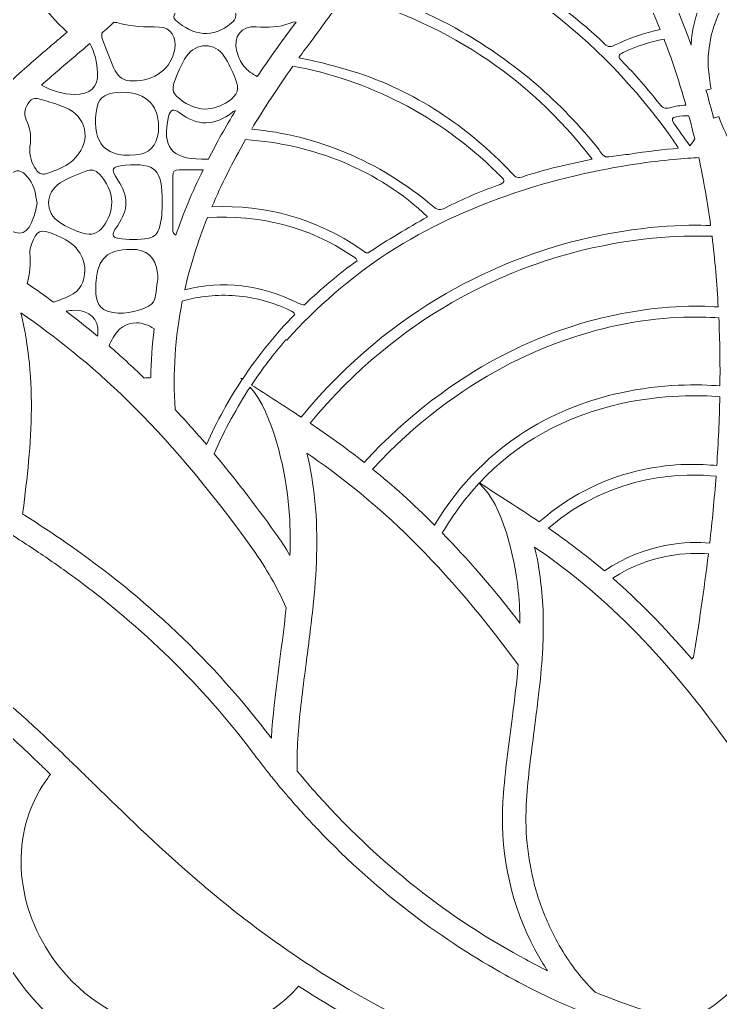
# Model space of a CAD drawing. Extents: x 467 to 2534, y -2987 to -13.
# Drawn here: x 1071.1 to 1405.5, y -1988.1 to -1518.8 of the extents above; entities that cross this region are included whole.
import ezdxf

# ---------------------------------------------------------------- set-up
doc = ezdxf.new("R2010")
doc.units = 0
doc.header["$MEASUREMENT"] = 0
doc.layers.add('Layer 1', color=7, linetype='Continuous')

msp = doc.modelspace()

# ---------------------------------------------------------------- linework, layer by layer
at = {"layer": 'Layer 1', "lineweight": 0}
for points, knots in [([(2529.46, -1453.5), (2526.67, -1452.39), (2523.54, -1453.69), (2522.31, -1456.42), (2522.01, -1457.14), (2505.06, -1493.98), (2462.33, -1535.12), (2461.96, -1524.73), (2462.23, -1514.3), (2463.46, -1503.86), (2465.51, -1486.57), (2472.78, -1450.82), (2489.36, -1439.9), (2448.7, -1466.59), (2405.02, -1490.26), (2349.29, -1559.43), (2349.19, -1550.68), (2349.51, -1541.88), (2350.55, -1533.09), (2352.56, -1515.79), (2359.83, -1480.05), (2376.47, -1469.13), (2332.22, -1498.19), (2284.39, -1523.62), (2221.45, -1607.9), (2220.15, -1592.26), (2219.84, -1576.65), (2221.67, -1561), (2223.72, -1543.7), (2230.98, -1507.92), (2247.57, -1497.05), (2201.24, -1527.46), (2150.89, -1553.92), (2083.38, -1648.37), (2078.18, -1655.67), (2073.43, -1663.39), (2069.41, -1671.44), (2068.67, -1658.57), (2068.71, -1645.69), (2070.23, -1632.76), (2072.24, -1615.45), (2079.51, -1579.67), (2096.13, -1568.75), (2067.51, -1587.56), (2037.38, -1604.86), (2002.64, -1637.55), (2001.15, -1616.39), (1985.47, -1599.69), (1974.86, -1588.37), (1960.13, -1572.71), (1944.55, -1557.52), (1928.53, -1543.21), (1922.83, -1538.12), (1916.99, -1533.17), (1911.36, -1528.38), (1909.95, -1527.18), (1908.55, -1525.99), (1907.17, -1524.79), (1924.28, -1508.4), (1986.82, -1437.6), (2002.4, -1266.13), (2020.09, -1071.6), (1834.51, -783.2), (1826.61, -771.04), (1826.61, -771.04), (1826.16, -771.31), (1826.16, -771.31), (1826.06, -770.88), (1825.96, -770.46), (1825.84, -770.01), (1801.92, -674.85), (1777.16, -576.44), (1776.9, -476.35), (1776.9, -476.35), (1776.87, -467.66), (1776.87, -467.66), (1776.47, -328.93), (1776.03, -171.69), (1864.05, -53.81), (1864.05, -53.81), (1894.69, -12.76), (1894.69, -12.76), (1894.69, -12.76), (1855.91, -46.24), (1855.91, -46.24), (1855.26, -46.8), (1791.47, -102.34), (1728.66, -198.53), (1670.68, -287.35), (1601.55, -430.1), (1601.55, -606.03), (1601.55, -606.03), (1602.51, -629.37), (1602.51, -629.37), (1534.49, -529.65), (1505.77, -471.11), (1505.48, -470.49), (1505.48, -470.49), (1500.45, -460.17), (1500.45, -460.17), (1500.45, -460.17), (1495.42, -470.49), (1495.42, -470.49), (1495.13, -471.11), (1466.41, -529.65), (1398.39, -629.37), (1398.39, -629.37), (1399.35, -605.79), (1399.35, -605.79), (1399.35, -430.1), (1330.22, -287.35), (1272.24, -198.53), (1209.43, -102.34), (1145.63, -46.8), (1144.99, -46.24), (1144.99, -46.24), (1106.21, -12.76), (1106.21, -12.76), (1106.21, -12.76), (1136.86, -53.81), (1136.86, -53.81), (1224.87, -171.69), (1224.43, -328.91), (1224.03, -467.63), (1224.03, -467.63), (1224, -476.35), (1224, -476.35), (1223.74, -576.44), (1199, -674.85), (1175.06, -770.01), (1174.94, -770.46), (1174.84, -770.88), (1174.74, -771.31), (1174.74, -771.31), (1174.29, -771.04), (1174.29, -771.04), (1166.39, -783.2), (980.81, -1071.6), (998.5, -1266.13), (1014.08, -1437.58), (1076.62, -1508.4), (1093.74, -1524.79), (1092.35, -1525.99), (1090.95, -1527.17), (1089.55, -1528.36), (1083.91, -1533.16), (1078.07, -1538.12), (1072.37, -1543.21), (1056.33, -1557.54), (1040.75, -1572.74), (1026.04, -1588.37), (1015.43, -1599.69), (999.73, -1616.39), (998.26, -1637.55), (963.52, -1604.86), (933.39, -1587.56), (904.77, -1568.75), (921.39, -1579.67), (928.66, -1615.45), (930.67, -1632.76), (932.19, -1645.69), (932.23, -1658.57), (931.49, -1671.44), (927.47, -1663.39), (922.72, -1655.67), (917.52, -1648.37), (850.01, -1553.92), (799.66, -1527.46), (753.33, -1497.05), (769.92, -1507.92), (777.18, -1543.7), (779.23, -1561), (781.06, -1576.65), (780.75, -1592.26), (779.45, -1607.9), (716.51, -1523.62), (668.68, -1498.19), (624.45, -1469.13), (641.07, -1480.05), (648.34, -1515.79), (650.35, -1533.09), (651.39, -1541.88), (651.72, -1550.68), (651.61, -1559.43), (595.88, -1490.26), (552.2, -1466.59), (511.54, -1439.9), (528.12, -1450.82), (535.39, -1486.57), (537.44, -1503.86), (538.67, -1514.3), (538.94, -1524.73), (538.57, -1535.14), (495.8, -1493.94), (478.89, -1457.12), (478.59, -1456.42), (477.36, -1453.69), (474.23, -1452.39), (471.44, -1453.5), (468.64, -1454.59), (467.22, -1457.68), (468.19, -1460.52), (468.54, -1461.52), (487.8, -1515.53), (535.25, -1573.56), (539.16, -1578.34), (543.26, -1583.14), (547.54, -1587.91), (572.08, -1615.39), (603.02, -1642.86), (641.36, -1665.25), (645.86, -1667.89), (650.54, -1670.47), (655.26, -1672.98), (666.75, -1679.05), (678.86, -1684.6), (691.61, -1689.6), (696, -1691.34), (700.52, -1693.03), (705.09, -1694.58), (712.22, -1697.09), (719.53, -1699.36), (727.05, -1701.44), (742.29, -1705.65), (756.83, -1709.87), (770.7, -1714.05), (775.62, -1715.53), (780.46, -1716.98), (785.24, -1718.43), (791.57, -1720.41), (797.75, -1722.36), (803.79, -1724.32), (808.38, -1725.79), (812.85, -1727.24), (817.25, -1728.72), (824.69, -1731.2), (831.91, -1733.66), (838.92, -1736.11), (824.16, -1753.71), (812.63, -1777.15), (804.59, -1805.94), (796.16, -1836.12), (793.33, -1869.47), (796.19, -1905.03), (796.86, -1913.35), (798.4, -1921.54), (799.86, -1929.46), (801.84, -1940.01), (803.68, -1949.97), (803.67, -1960.19), (803.65, -1970.62), (802.25, -1981.32), (800.89, -1991.66), (799.56, -2001.9), (798.16, -2012.48), (798.02, -2023.14), (797.7, -2049.1), (805.03, -2075.53), (818.74, -2097.59), (822.17, -2103.14), (826, -2108.43), (829.72, -2113.55), (834.25, -2119.79), (838.51, -2125.68), (842.18, -2132.04), (849.57, -2144.89), (849.31, -2156.31), (849.02, -2169.5), (848.84, -2177.91), (848.63, -2186.61), (850.46, -2196.24), (859.11, -2241.87), (894.04, -2276.66), (931.34, -2296.4), (845.27, -2282.97), (775.65, -2255.4), (753.11, -2235.67), (753.11, -2235.67), (745.04, -2243.33), (745.04, -2243.33), (746.78, -2245.53), (788.29, -2297.73), (860, -2343.72), (911.24, -2376.57), (985.76, -2410.56), (1074.79, -2410.54), (1094.47, -2410.54), (1114.88, -2408.89), (1135.88, -2405.18), (1004.05, -2511.85), (828.85, -2475.26), (821.16, -2473.59), (821.16, -2473.59), (821.14, -2473.73), (821.14, -2473.73), (821.14, -2473.73), (819.86, -2473.42), (819.86, -2473.42), (819.86, -2473.42), (819.86, -2479.29), (819.86, -2479.29), (819.86, -2479.29), (817.52, -2484.09), (817.52, -2484.09), (817.52, -2484.09), (818, -2484.26), (818, -2484.26), (818, -2484.26), (817.98, -2484.29), (817.98, -2484.29), (821.5, -2485.62), (905.39, -2516.95), (1015.16, -2522.5), (1025.87, -2523.03), (1036.45, -2523.3), (1046.89, -2523.3), (1084.88, -2523.3), (1121, -2519.7), (1155.06, -2512.67), (1161.03, -2557.9), (1165.33, -2606.48), (1168.58, -2665.01), (1169.34, -2678.85), (1169.74, -2693.3), (1170.11, -2707.26), (1171.09, -2743.03), (1172.11, -2780.02), (1179.29, -2814.76), (1183.93, -2837.2), (1194.7, -2868.69), (1219.68, -2891.31), (1248.16, -2917.1), (1284.2, -2921.36), (1326.79, -2903.99), (1329.64, -2902.83), (1332.51, -2901.6), (1335.36, -2900.39), (1341.96, -2910.42), (1386.02, -2972.09), (1470.35, -2972.09), (1479.87, -2972.09), (1489.9, -2971.31), (1500.45, -2969.58), (1604.45, -2986.68), (1658.19, -2911.55), (1665.54, -2900.39), (1668.39, -2901.6), (1671.26, -2902.83), (1674.11, -2903.99), (1691.22, -2910.97), (1707.28, -2914.45), (1722.21, -2914.45), (1744.44, -2914.45), (1764.19, -2906.74), (1781.22, -2891.31), (1806.2, -2868.69), (1816.97, -2837.2), (1821.61, -2814.76), (1828.79, -2780.02), (1829.82, -2743.03), (1830.79, -2707.26), (1831.16, -2693.3), (1831.56, -2678.85), (1832.32, -2665.01), (1835.57, -2606.48), (1839.87, -2557.9), (1845.84, -2512.67), (1879.9, -2519.71), (1916.02, -2523.3), (1954.01, -2523.3), (1964.43, -2523.3), (1975.03, -2523.03), (1985.74, -2522.5), (2095.5, -2516.95), (2179.4, -2485.62), (2182.92, -2484.29), (2182.92, -2484.29), (2182.9, -2484.24), (2182.9, -2484.24), (2182.9, -2484.24), (2183.43, -2484.05), (2183.43, -2484.05), (2183.43, -2484.05), (2181.04, -2479.02), (2181.04, -2479.02), (2181.04, -2479.02), (2181.04, -2473.42), (2181.04, -2473.42), (2181.04, -2473.42), (2179.61, -2473.47), (2179.61, -2473.47), (2179.61, -2473.47), (2179.08, -2473.75), (2179.08, -2473.75), (2164.96, -2476.7), (1994.19, -2509.66), (1865.02, -2405.18), (1886.02, -2408.89), (1906.41, -2410.54), (1926.11, -2410.54), (2015.14, -2410.54), (2089.66, -2376.57), (2140.9, -2343.72), (2212.61, -2297.73), (2254.12, -2245.53), (2255.86, -2243.33), (2255.86, -2243.33), (2247.79, -2235.67), (2247.79, -2235.67), (2225.25, -2255.4), (2155.63, -2282.97), (2069.58, -2296.4), (2106.86, -2276.66), (2141.79, -2241.87), (2150.44, -2196.24), (2152.27, -2186.61), (2152.06, -2177.91), (2151.88, -2169.5), (2151.59, -2156.31), (2151.33, -2144.89), (2158.72, -2132.04), (2162.39, -2125.68), (2166.65, -2119.79), (2171.18, -2113.55), (2174.9, -2108.43), (2178.73, -2103.14), (2182.16, -2097.59), (2195.87, -2075.53), (2203.2, -2049.1), (2202.88, -2023.14), (2202.74, -2012.48), (2201.34, -2001.9), (2200.01, -1991.66), (2198.65, -1981.32), (2197.25, -1970.62), (2197.23, -1960.19), (2197.22, -1949.97), (2199.06, -1940.01), (2201.04, -1929.46), (2202.5, -1921.54), (2204.04, -1913.35), (2204.71, -1905.03), (2207.57, -1869.47), (2204.74, -1836.12), (2196.31, -1805.94), (2188.27, -1777.13), (2176.74, -1753.69), (2161.98, -1736.1), (2194.55, -1724.71), (2231.51, -1713.21), (2273.85, -1701.44), (2465.76, -1648.15), (2532.07, -1462.41), (2532.71, -1460.52), (2533.68, -1457.68), (2532.26, -1454.59), (2529.46, -1453.5)], [0, 0, 0, 0, 1, 1, 1, 2, 2, 2, 3, 3, 3, 4, 4, 4, 5, 5, 5, 6, 6, 6, 7, 7, 7, 8, 8, 8, 9, 9, 9, 10, 10, 10, 11, 11, 11, 12, 12, 12, 13, 13, 13, 14, 14, 14, 15, 15, 15, 16, 16, 16, 17, 17, 17, 18, 18, 18, 19, 19, 19, 20, 20, 20, 21, 21, 21, 22, 22, 22, 23, 23, 23, 24, 24, 24, 25, 25, 25, 26, 26, 26, 27, 27, 27, 28, 28, 28, 29, 29, 29, 30, 30, 30, 31, 31, 31, 32, 32, 32, 33, 33, 33, 34, 34, 34, 35, 35, 35, 36, 36, 36, 37, 37, 37, 38, 38, 38, 39, 39, 39, 40, 40, 40, 41, 41, 41, 42, 42, 42, 43, 43, 43, 44, 44, 44, 45, 45, 45, 46, 46, 46, 47, 47, 47, 48, 48, 48, 49, 49, 49, 50, 50, 50, 51, 51, 51, 52, 52, 52, 53, 53, 53, 54, 54, 54, 55, 55, 55, 56, 56, 56, 57, 57, 57, 58, 58, 58, 59, 59, 59, 60, 60, 60, 61, 61, 61, 62, 62, 62, 63, 63, 63, 64, 64, 64, 65, 65, 65, 66, 66, 66, 67, 67, 67, 68, 68, 68, 69, 69, 69, 70, 70, 70, 71, 71, 71, 72, 72, 72, 73, 73, 73, 74, 74, 74, 75, 75, 75, 76, 76, 76, 77, 77, 77, 78, 78, 78, 79, 79, 79, 80, 80, 80, 81, 81, 81, 82, 82, 82, 83, 83, 83, 84, 84, 84, 85, 85, 85, 86, 86, 86, 87, 87, 87, 88, 88, 88, 89, 89, 89, 90, 90, 90, 91, 91, 91, 92, 92, 92, 93, 93, 93, 94, 94, 94, 95, 95, 95, 96, 96, 96, 97, 97, 97, 98, 98, 98, 99, 99, 99, 100, 100, 100, 101, 101, 101, 102, 102, 102, 103, 103, 103, 104, 104, 104, 105, 105, 105, 106, 106, 106, 107, 107, 107, 108, 108, 108, 109, 109, 109, 110, 110, 110, 111, 111, 111, 112, 112, 112, 113, 113, 113, 114, 114, 114, 115, 115, 115, 116, 116, 116, 117, 117, 117, 118, 118, 118, 119, 119, 119, 120, 120, 120, 121, 121, 121, 122, 122, 122, 123, 123, 123, 124, 124, 124, 125, 125, 125, 126, 126, 126, 127, 127, 127, 128, 128, 128, 129, 129, 129, 130, 130, 130, 131, 131, 131, 132, 132, 132, 133, 133, 133, 134, 134, 134, 135, 135, 135, 136, 136, 136, 137, 137, 137, 138, 138, 138, 139, 139, 139, 140, 140, 140, 141, 141, 141, 142, 142, 142, 143, 143, 143, 144, 144, 144, 145, 145, 145, 146, 146, 146, 147, 147, 147, 148, 148, 148, 149, 149, 149, 150, 150, 150, 151, 151, 151, 152, 152, 152, 152]), ([(1391.63, -1530.73), (1391.63, -1530.82), (1391.62, -1530.87), (1391.62, -1530.95), (1382.97, -1507.08), (1371.91, -1484.13), (1360.05, -1461.8), (1360.05, -1461.8), (1360.54, -1461.35), (1360.54, -1461.35), (1363.14, -1458.95), (1365.83, -1456.88), (1368.8, -1455.02), (1371.16, -1453.54), (1373.63, -1452.43), (1375.97, -1451.8), (1387.49, -1448.67), (1387.49, -1448.67), (1391.45, -1459.66), (1395.35, -1470.5), (1401.55, -1479.85), (1409.84, -1487.44), (1411.31, -1488.79), (1411.39, -1489.28), (1411.39, -1489.37), (1411.39, -1489.44), (1411.38, -1489.97), (1410.05, -1491.33), (1398.37, -1503.45), (1392.35, -1516.35), (1391.63, -1530.73)], [0, 0, 0, 0, 1, 1, 1, 2, 2, 2, 3, 3, 3, 4, 4, 4, 5, 5, 5, 6, 6, 6, 7, 7, 7, 8, 8, 8, 9, 9, 9, 10, 10, 10, 10]), ([(1282.17, -1524.61), (1265.16, -1514.81), (1247.31, -1507.48), (1229.05, -1502.49), (1235.07, -1493.35), (1240.69, -1484.15), (1245.88, -1474.92), (1301.32, -1491.59), (1347.1, -1525.56), (1383.02, -1576.4), (1383.67, -1577.33), (1384.28, -1578.29), (1384.89, -1579.25), (1385.13, -1579.64), (1385.32, -1579.98), (1385.39, -1580.27), (1379.09, -1580.8), (1371.02, -1581.69), (1361.67, -1583.17), (1358.56, -1583.49), (1355.46, -1583.89), (1352.34, -1584.31), (1349.71, -1584.93), (1348.87, -1582.54), (1347.64, -1580.97), (1329.4, -1558), (1307.58, -1539.23), (1282.17, -1524.61)], [0, 0, 0, 0, 1, 1, 1, 2, 2, 2, 3, 3, 3, 4, 4, 4, 5, 5, 5, 6, 6, 6, 7, 7, 7, 8, 8, 8, 9, 9, 9, 9]), ([(1404.77, -1565.07), (1404.77, -1565.07), (1402.33, -1565.82), (1402.33, -1565.82), (1401.19, -1561.36), (1400, -1556.89), (1398.68, -1552.46), (1398.68, -1552.46), (1401.16, -1551.86), (1401.16, -1551.86), (1400.49, -1548.38), (1400.03, -1544.83), (1399.79, -1541.38), (1398.46, -1513.93), (1419.23, -1489.76), (1439.24, -1483.14), (1440.98, -1482.56), (1444.6, -1481.37), (1445.32, -1481.67), (1445.88, -1482.07), (1446.68, -1485.07), (1447.38, -1487.73), (1450.04, -1497.85), (1454.65, -1510.34), (1466.63, -1517.15), (1468.1, -1517.99), (1469, -1518.82), (1469.17, -1519.52), (1469.41, -1520.48), (1468.44, -1522.05), (1467.5, -1523.57), (1467.5, -1523.57), (1466.9, -1524.52), (1466.9, -1524.52), (1461.32, -1533.77), (1455.49, -1543.09), (1449.86, -1552.1), (1447.91, -1555.19), (1445.98, -1558.29), (1444.05, -1561.4), (1442.07, -1564.55), (1440.08, -1567.73), (1438.1, -1570.88), (1433.41, -1578.34), (1428.56, -1586.04), (1423.97, -1593.75), (1423.51, -1594.52), (1423.2, -1594.96), (1422.98, -1595.22), (1422.78, -1595.03), (1422.45, -1594.72), (1422.01, -1594.21), (1414.3, -1585.18), (1408.49, -1575.39), (1404.77, -1565.07)], [0, 0, 0, 0, 1, 1, 1, 2, 2, 2, 3, 3, 3, 4, 4, 4, 5, 5, 5, 6, 6, 6, 7, 7, 7, 8, 8, 8, 9, 9, 9, 10, 10, 10, 11, 11, 11, 12, 12, 12, 13, 13, 13, 14, 14, 14, 15, 15, 15, 16, 16, 16, 17, 17, 17, 18, 18, 18, 18]), ([(1374.13, -1524.13), (1367.68, -1525.65), (1361.4, -1527.97), (1355.41, -1530.89), (1353.43, -1531.84), (1352.1, -1532.15), (1350.29, -1530.39), (1343.75, -1524.04), (1336.77, -1518.19), (1329.47, -1512.75), (1326.77, -1510.75), (1327.58, -1509.88), (1329.78, -1508.29), (1339.69, -1501.18), (1351.21, -1496.14), (1363.41, -1493.14), (1368.22, -1503.16), (1372.73, -1513.29), (1376.82, -1523.57), (1375.92, -1523.74), (1375.05, -1523.92), (1374.13, -1524.13)], [0, 0, 0, 0, 1, 1, 1, 2, 2, 2, 3, 3, 3, 4, 4, 4, 5, 5, 5, 6, 6, 6, 7, 7, 7, 7]), ([(1145.52, -1519.01), (1144.37, -1517.97), (1144.57, -1517.05), (1145.19, -1515.86), (1147.12, -1512.15), (1148.98, -1508.4), (1150.87, -1504.67), (1152.47, -1501.51), (1154.96, -1500), (1158.08, -1500.47), (1166.23, -1500.72), (1174.17, -1508.95), (1174.23, -1516.73), (1174.24, -1518.41), (1173.3, -1519.5), (1172.12, -1520.49), (1163.42, -1527.83), (1153.99, -1526.75), (1145.52, -1519.01)], [0, 0, 0, 0, 1, 1, 1, 2, 2, 2, 3, 3, 3, 4, 4, 4, 5, 5, 5, 6, 6, 6, 6]), ([(1230.19, -1543.58), (1221.47, -1540.87), (1212.87, -1538.7), (1204.41, -1537.03), (1206.39, -1534.3), (1208.4, -1531.55), (1210.49, -1528.79), (1215.93, -1521.55), (1221.12, -1514.3), (1226.03, -1507.01), (1271.54, -1518.91), (1313.69, -1545.1), (1344.33, -1585.52), (1332.7, -1587.85), (1321.6, -1590.37), (1310.8, -1593.99), (1308.23, -1594.86), (1307.25, -1593.36), (1305.92, -1591.97), (1284.61, -1569.71), (1259.65, -1552.76), (1230.19, -1543.58)], [0, 0, 0, 0, 1, 1, 1, 2, 2, 2, 3, 3, 3, 4, 4, 4, 5, 5, 5, 6, 6, 6, 7, 7, 7, 7]), ([(1137.76, -1522.36), (1143.13, -1522.4), (1146.18, -1527.39), (1145.15, -1532.99), (1143.5, -1542.05), (1135.79, -1548.18), (1125.07, -1548.12), (1121.3, -1548.29), (1117.78, -1546.36), (1115.95, -1541.69), (1114.26, -1537.38), (1112.37, -1533.14), (1110.84, -1528.77), (1110.41, -1527.53), (1110.25, -1526.35), (1110.3, -1525.27), (1112.25, -1523.56), (1114.19, -1521.83), (1116.12, -1520.07), (1116.69, -1520.11), (1117.29, -1520.2), (1117.93, -1520.38), (1124.57, -1522.23), (1131.05, -1522.3), (1137.76, -1522.36)], [0, 0, 0, 0, 1, 1, 1, 2, 2, 2, 3, 3, 3, 4, 4, 4, 5, 5, 5, 6, 6, 6, 7, 7, 7, 8, 8, 8, 8]), ([(1183.96, -1522.24), (1189.54, -1522.55), (1194.88, -1522.77), (1200.2, -1520.44), (1201.16, -1520.02), (1202.14, -1519.89), (1203.12, -1519.95), (1202.59, -1520.65), (1202.09, -1521.36), (1201.56, -1522.06), (1195.45, -1530.17), (1189.78, -1538.13), (1184.53, -1545.97), (1181.99, -1544.79), (1179.88, -1543.16), (1178.24, -1541.14), (1176.6, -1539.11), (1175.42, -1536.71), (1174.73, -1533.97), (1172.96, -1526.94), (1176.76, -1521.82), (1183.96, -1522.24)], [0, 0, 0, 0, 1, 1, 1, 2, 2, 2, 3, 3, 3, 4, 4, 4, 5, 5, 5, 6, 6, 6, 7, 7, 7, 7]), ([(818.67, -1717.39), (814.2, -1715.91), (809.61, -1714.41), (804.95, -1712.92), (798.24, -1710.81), (791.35, -1708.64), (784.27, -1706.47), (779.64, -1705.06), (774.92, -1703.64), (770.14, -1702.22), (757.32, -1698.38), (743.98, -1694.55), (730.04, -1690.67), (721.83, -1688.4), (713.81, -1685.86), (706.1, -1683.06), (701.34, -1681.42), (696.68, -1679.63), (692.12, -1677.77), (679.31, -1672.6), (667.16, -1666.78), (655.64, -1660.49), (651.05, -1658.03), (646.58, -1655.42), (642.18, -1652.72), (603.78, -1629.55), (573.22, -1601.07), (549.45, -1573.15), (545.05, -1568.05), (540.92, -1562.93), (537, -1557.86), (528.75, -1547.28), (521.54, -1536.93), (515.19, -1527.12), (521.91, -1534.42), (529.4, -1541.99), (537.75, -1549.64), (539.01, -1550.8), (540.36, -1551.96), (541.67, -1553.14), (543.17, -1554.49), (544.73, -1555.83), (546.28, -1557.18), (547.78, -1558.46), (549.25, -1559.76), (550.78, -1561.04), (575.76, -1581.84), (607.14, -1602.52), (646.05, -1619.48), (648.11, -1620.37), (650.2, -1621.27), (652.3, -1622.14), (652.47, -1622.21), (652.64, -1622.28), (652.79, -1622.35), (654.97, -1623.27), (657.19, -1624.17), (659.44, -1625.04), (667.07, -1628.1), (674.97, -1630.97), (683.18, -1633.64), (688.59, -1635.44), (694.1, -1637.14), (699.73, -1638.75), (709.71, -1641.66), (720.12, -1644.31), (730.89, -1646.61), (745.43, -1649.75), (759.69, -1652.96), (773.76, -1656.24), (778.33, -1657.31), (782.92, -1658.39), (787.47, -1659.48), (790.15, -1660.11), (792.83, -1660.74), (795.48, -1661.41), (800.95, -1662.76), (806.4, -1664.1), (811.81, -1665.47), (853.03, -1675.88), (891.87, -1687.21), (928.2, -1699.95), (928.2, -1699.95), (928.22, -1699.95), (928.22, -1699.95), (928.35, -1700.4), (928.51, -1700.89), (928.66, -1701.34), (928.69, -1700.96), (928.76, -1700.55), (928.8, -1700.18), (933.35, -1701.78), (937.86, -1703.38), (942.29, -1705.02), (942.96, -1705.28), (943.64, -1705.5), (944.27, -1705.77), (985.94, -1721.23), (1024.11, -1738.83), (1058.58, -1759.51), (1062.76, -1762.05), (1066.86, -1764.57), (1070.92, -1767.19), (1074.06, -1769.16), (1077.11, -1771.18), (1080.14, -1773.23), (1085.99, -1777.15), (1091.72, -1781.18), (1097.35, -1785.31), (1129.59, -1809.04), (1157.91, -1836.45), (1182.11, -1868.46), (1182.33, -1868.8), (1182.59, -1869.12), (1182.86, -1869.47), (1185.57, -1873.08), (1188.3, -1876.62), (1191.05, -1880.05), (1191.51, -1880.63), (1191.97, -1881.17), (1192.43, -1881.75), (1194.48, -1884.24), (1196.51, -1886.72), (1198.57, -1889.11), (1199.17, -1889.81), (1199.77, -1890.49), (1200.37, -1891.17), (1202.14, -1893.22), (1203.93, -1895.25), (1205.74, -1897.23), (1205.74, -1897.23), (1206.05, -1897.59), (1206.05, -1897.59), (1206.65, -1898.29), (1207.26, -1898.99), (1207.89, -1899.65), (1208.28, -1900.08), (1208.68, -1900.51), (1209.07, -1900.91), (1210.43, -1902.42), (1211.8, -1903.87), (1213.2, -1905.32), (1243.13, -1936.82), (1274.39, -1959.19), (1302.9, -1975.02), (1307.12, -1977.38), (1311.3, -1979.61), (1315.39, -1981.66), (1323.86, -1985.94), (1331.98, -1989.63), (1339.66, -1992.84), (1348.6, -1996.57), (1356.94, -1999.63), (1364.52, -2002.09), (1365.22, -2002.31), (1365.94, -2002.53), (1366.64, -2002.75), (1374.02, -2005.17), (1380.61, -2006.97), (1386.21, -2008.35), (1391.91, -2009.76), (1396.57, -2010.74), (1400.08, -2011.37), (1396.98, -2022.39), (1395.87, -2031.57), (1395.49, -2036.52), (1391.87, -2036.42), (1388.29, -2036.3), (1384.76, -2036.23), (1384.74, -2036.23), (1384.72, -2036.23), (1384.72, -2036.23), (1311.72, -2025.21), (1255.7, -2000.41), (1210.81, -1971.25), (1194.26, -1960.52), (1179.16, -1949.19), (1165.3, -1937.79), (1161.61, -1934.73), (1158.03, -1931.68), (1154.53, -1928.64), (1154.14, -1928.3), (1153.73, -1927.96), (1153.34, -1927.62), (1136.09, -1912.65), (1120.78, -1897.76), (1106.7, -1884), (1106.11, -1883.41), (1105.51, -1882.83), (1104.91, -1882.25), (1104.33, -1881.67), (1103.75, -1881.12), (1103.17, -1880.54), (1101.4, -1878.8), (1099.62, -1877.09), (1097.88, -1875.39), (1096.41, -1873.97), (1094.95, -1872.54), (1093.51, -1871.14), (1090.6, -1868.31), (1087.76, -1865.59), (1084.93, -1862.91), (1081.36, -1859.48), (1077.81, -1856.24), (1074.35, -1853.1), (1073.69, -1852.47), (1073.05, -1851.91), (1072.37, -1851.31), (1072.18, -1851.12), (1071.96, -1850.99), (1071.77, -1850.8), (1066.45, -1846.05), (1061.01, -1841.36), (1055.34, -1836.74), (1025.79, -1812.44), (991.16, -1789.44), (943.74, -1766.64), (941.13, -1765.36), (938.49, -1764.13), (935.81, -1762.87), (934.21, -1762.12), (932.57, -1761.38), (930.9, -1760.63), (928.03, -1759.29), (925.11, -1757.99), (922.18, -1756.67), (892.76, -1743.64), (858.73, -1730.58), (818.67, -1717.39)], [0, 0, 0, 0, 1, 1, 1, 2, 2, 2, 3, 3, 3, 4, 4, 4, 5, 5, 5, 6, 6, 6, 7, 7, 7, 8, 8, 8, 9, 9, 9, 10, 10, 10, 11, 11, 11, 12, 12, 12, 13, 13, 13, 14, 14, 14, 15, 15, 15, 16, 16, 16, 17, 17, 17, 18, 18, 18, 19, 19, 19, 20, 20, 20, 21, 21, 21, 22, 22, 22, 23, 23, 23, 24, 24, 24, 25, 25, 25, 26, 26, 26, 27, 27, 27, 28, 28, 28, 29, 29, 29, 30, 30, 30, 31, 31, 31, 32, 32, 32, 33, 33, 33, 34, 34, 34, 35, 35, 35, 36, 36, 36, 37, 37, 37, 38, 38, 38, 39, 39, 39, 40, 40, 40, 41, 41, 41, 42, 42, 42, 43, 43, 43, 44, 44, 44, 45, 45, 45, 46, 46, 46, 47, 47, 47, 48, 48, 48, 49, 49, 49, 50, 50, 50, 51, 51, 51, 52, 52, 52, 53, 53, 53, 54, 54, 54, 55, 55, 55, 56, 56, 56, 57, 57, 57, 58, 58, 58, 59, 59, 59, 60, 60, 60, 61, 61, 61, 62, 62, 62, 63, 63, 63, 64, 64, 64, 65, 65, 65, 66, 66, 66, 67, 67, 67, 68, 68, 68, 69, 69, 69, 70, 70, 70, 71, 71, 71, 72, 72, 72, 73, 73, 73, 74, 74, 74, 75, 75, 75, 76, 76, 76, 76]), ([(1150.8, -1536.23), (1155.17, -1529.65), (1164.53, -1529.66), (1168.76, -1536.37), (1170.82, -1539.65), (1172.51, -1543.2), (1174.01, -1546.77), (1176.18, -1551.95), (1175.23, -1554.81), (1170.63, -1557.91), (1167.33, -1560.12), (1163.65, -1561.31), (1159.63, -1561.58), (1154.39, -1561.17), (1149.86, -1559.08), (1146.05, -1555.42), (1144.21, -1553.66), (1143.93, -1551.52), (1144.74, -1549.23), (1146.34, -1544.7), (1148.13, -1540.24), (1150.8, -1536.23)], [0, 0, 0, 0, 1, 1, 1, 2, 2, 2, 3, 3, 3, 4, 4, 4, 5, 5, 5, 6, 6, 6, 7, 7, 7, 7]), ([(1378.67, -1528.21), (1379.76, -1531.04), (1380.82, -1533.89), (1381.84, -1536.76), (1384.54, -1544.32), (1386.92, -1551.96), (1389.09, -1559.64), (1386.5, -1559.78), (1383.92, -1560.19), (1381.36, -1560.88), (1379.01, -1561.53), (1377.78, -1560.83), (1376.45, -1559.09), (1370.9, -1551.87), (1364.9, -1545.05), (1358.51, -1538.57), (1356.57, -1536.59), (1356.69, -1535.66), (1359.21, -1534.49), (1365.51, -1531.59), (1371.98, -1529.4), (1378.67, -1528.21)], [0, 0, 0, 0, 1, 1, 1, 2, 2, 2, 3, 3, 3, 4, 4, 4, 5, 5, 5, 6, 6, 6, 7, 7, 7, 7]), ([(1096.79, -1536.89), (1099.4, -1534.67), (1102.03, -1532.43), (1104.67, -1530.17), (1106.89, -1534.53), (1108.13, -1539.26), (1108.3, -1544.22), (1108.54, -1551.2), (1104.87, -1554.63), (1097.09, -1554.65), (1091.95, -1554.32), (1086.5, -1552.96), (1081.54, -1550.05), (1086.59, -1545.57), (1091.76, -1541.16), (1096.79, -1536.89)], [0, 0, 0, 0, 1, 1, 1, 2, 2, 2, 3, 3, 3, 4, 4, 4, 5, 5, 5, 5]), ([(1181.85, -1571.14), (1187.69, -1561.33), (1194.26, -1551.31), (1201.53, -1541.06), (1237.1, -1547.51), (1271.08, -1564.48), (1298.82, -1591.79), (1299.4, -1592.37), (1299.93, -1593), (1300.56, -1593.51), (1303.33, -1595.81), (1302.39, -1596.84), (1299.42, -1597.9), (1290.84, -1600.95), (1282.44, -1604.52), (1274.34, -1608.71), (1271.93, -1609.96), (1270.43, -1609.69), (1268.35, -1607.93), (1242.58, -1586.16), (1212.48, -1573.9), (1181.85, -1571.14)], [0, 0, 0, 0, 1, 1, 1, 2, 2, 2, 3, 3, 3, 4, 4, 4, 5, 5, 5, 6, 6, 6, 7, 7, 7, 7]), ([(1075.86, -1557.87), (1077.98, -1555.32), (1080.61, -1556.82), (1082.96, -1557.46), (1086.28, -1558.37), (1089.59, -1559.42), (1092.78, -1560.72), (1103.03, -1564.92), (1105.47, -1576.29), (1097.99, -1584.57), (1094.09, -1588.88), (1088.83, -1590.72), (1083.54, -1592.46), (1081.56, -1593.11), (1080.06, -1592.04), (1078.95, -1590.44), (1076.83, -1587.39), (1075.69, -1584.04), (1075.95, -1579.44), (1076.85, -1575.58), (1076.35, -1571.12), (1074.27, -1566.7), (1072.8, -1563.6), (1073.7, -1560.46), (1075.86, -1557.87)], [0, 0, 0, 0, 1, 1, 1, 2, 2, 2, 3, 3, 3, 4, 4, 4, 5, 5, 5, 6, 6, 6, 7, 7, 7, 8, 8, 8, 8]), ([(1119.72, -1553.5), (1131.94, -1553.4), (1138.38, -1560.32), (1137.31, -1572.39), (1136.73, -1578.86), (1132.93, -1582.89), (1126.44, -1583.46), (1109.88, -1584.94), (1105.3, -1575.29), (1108.05, -1560.44), (1108.95, -1555.54), (1113.05, -1553.55), (1119.72, -1553.5)], [0, 0, 0, 0, 1, 1, 1, 2, 2, 2, 3, 3, 3, 4, 4, 4, 4]), ([(1147.17, -1563.15), (1155.72, -1569.86), (1164.12, -1569.69), (1172.63, -1563.07), (1173.2, -1562.63), (1173.7, -1562.36), (1174.17, -1562.19), (1169.4, -1570.04), (1165.08, -1577.78), (1161.19, -1585.43), (1160.69, -1585.43), (1160.2, -1585.44), (1159.71, -1585.44), (1159.11, -1585.44), (1158.51, -1585.45), (1157.91, -1585.44), (1143.35, -1585.29), (1139.05, -1579.67), (1142.2, -1565.15), (1142.95, -1561.71), (1144.61, -1561.15), (1147.17, -1563.15)], [0, 0, 0, 0, 1, 1, 1, 2, 2, 2, 3, 3, 3, 4, 4, 4, 5, 5, 5, 6, 6, 6, 7, 7, 7, 7]), ([(1383.24, -1568.07), (1382.01, -1566.31), (1382.59, -1565.53), (1384.62, -1565.2), (1386.6, -1564.88), (1388.53, -1564.71), (1390.49, -1564.69), (1391.48, -1568.39), (1392.42, -1572.1), (1393.31, -1575.82), (1392.56, -1576.89), (1391.79, -1577.98), (1391, -1579.13), (1388.24, -1575.2), (1385.73, -1571.63), (1383.24, -1568.07)], [0, 0, 0, 0, 1, 1, 1, 2, 2, 2, 3, 3, 3, 4, 4, 4, 5, 5, 5, 5]), ([(1162.86, -1608.25), (1167.35, -1597.71), (1172.71, -1587.01), (1178.95, -1576.11), (1211.1, -1578.29), (1242.39, -1590.61), (1265.79, -1612.93), (1260.98, -1615.68), (1256.22, -1618.42), (1251.54, -1621.31), (1246.85, -1624.09), (1242.14, -1627.06), (1237.46, -1630.25), (1236.18, -1630.37), (1235.21, -1629.29), (1234.14, -1628.56), (1212.62, -1613.88), (1188.87, -1607.04), (1162.86, -1608.25)], [0, 0, 0, 0, 1, 1, 1, 2, 2, 2, 3, 3, 3, 4, 4, 4, 5, 5, 5, 6, 6, 6, 6]), ([(1181.75, -1693.32), (1186.89, -1685.59), (1192.4, -1678.39), (1198.2, -1671.73), (1198.34, -1671.77), (1198.47, -1671.78), (1198.61, -1671.82), (1212.82, -1656.07), (1228.85, -1642.23), (1246.68, -1630.33), (1246.76, -1630.27), (1246.85, -1630.21), (1246.95, -1630.15), (1266.18, -1617.89), (1285.69, -1609.23), (1303.09, -1603.08), (1326.13, -1594.96), (1347.85, -1590.4), (1364.86, -1587.85), (1378.72, -1585.76), (1389.47, -1585), (1395.29, -1584.72), (1395.29, -1584.72), (1395.3, -1584.72), (1395.3, -1584.72), (1397.59, -1595.49), (1399.43, -1606.31), (1400.88, -1617.13), (1389.96, -1616.68), (1366.86, -1616.97), (1337.97, -1624.12), (1301.76, -1633.08), (1249.56, -1655.04), (1205.45, -1708.67), (1197.36, -1703.3), (1189.48, -1698.32), (1181.75, -1693.32)], [0, 0, 0, 0, 1, 1, 1, 2, 2, 2, 3, 3, 3, 4, 4, 4, 5, 5, 5, 6, 6, 6, 7, 7, 7, 8, 8, 8, 9, 9, 9, 10, 10, 10, 11, 11, 11, 12, 12, 12, 12]), ([(1071.72, -1591.29), (1074.97, -1593.1), (1077.16, -1596.76), (1078.28, -1600.6), (1078.82, -1602.45), (1079.02, -1604.4), (1079.41, -1606.51), (1078.95, -1608.56), (1078.69, -1610.81), (1077.94, -1612.9), (1074.88, -1621.46), (1071.94, -1622.54), (1063.94, -1618.45), (1058.46, -1615.65), (1053.23, -1612.83), (1053.93, -1605.27), (1054.25, -1601.9), (1055.43, -1599.21), (1058.33, -1597.42), (1060.11, -1596.32), (1061.89, -1595.18), (1063.79, -1594.35), (1066.46, -1593.2), (1069.21, -1589.88), (1071.72, -1591.29)], [0, 0, 0, 0, 1, 1, 1, 2, 2, 2, 3, 3, 3, 4, 4, 4, 5, 5, 5, 6, 6, 6, 7, 7, 7, 8, 8, 8, 8]), ([(1109.2, -1592.58), (1112.82, -1596.42), (1114.87, -1600.96), (1115.13, -1605.95), (1114.87, -1610.42), (1113.59, -1614.22), (1111.11, -1617.53), (1108.61, -1620.87), (1105.38, -1622.11), (1101.23, -1620.8), (1097.34, -1619.58), (1093.69, -1617.89), (1090.28, -1615.69), (1083.05, -1611.03), (1083.16, -1601.44), (1090.44, -1596.81), (1094.25, -1594.38), (1098.45, -1592.8), (1102.65, -1591.18), (1105.2, -1590.2), (1107.36, -1590.63), (1109.2, -1592.58)], [0, 0, 0, 0, 1, 1, 1, 2, 2, 2, 3, 3, 3, 4, 4, 4, 5, 5, 5, 6, 6, 6, 7, 7, 7, 7]), ([(1132.73, -1623.16), (1127.83, -1624.18), (1122.9, -1623.97), (1117.98, -1623.25), (1115.79, -1622.94), (1115.17, -1621.72), (1116.22, -1619.77), (1116.71, -1618.85), (1117.33, -1617.99), (1117.91, -1617.12), (1123.08, -1609.51), (1123.11, -1603.14), (1118.02, -1595.47), (1114.32, -1589.89), (1114.82, -1588.86), (1121.46, -1588.37), (1136.19, -1587.28), (1139.14, -1590.23), (1139.14, -1606.08), (1139.22, -1610.14), (1138.91, -1614.15), (1137.86, -1618.1), (1137.13, -1620.84), (1135.43, -1622.59), (1132.73, -1623.16)], [0, 0, 0, 0, 1, 1, 1, 2, 2, 2, 3, 3, 3, 4, 4, 4, 5, 5, 5, 6, 6, 6, 7, 7, 7, 8, 8, 8, 8]), ([(1144.19, -1593.6), (1144.16, -1591.24), (1144.99, -1590.48), (1147.32, -1590.51), (1151.08, -1590.55), (1154.85, -1590.57), (1158.62, -1590.58), (1153.5, -1601.09), (1149.2, -1611.46), (1145.68, -1621.73), (1144.62, -1621.36), (1144.17, -1620.48), (1144.19, -1618.82), (1144.29, -1610.42), (1144.3, -1602.01), (1144.19, -1593.6)], [0, 0, 0, 0, 1, 1, 1, 2, 2, 2, 3, 3, 3, 4, 4, 4, 5, 5, 5, 5]), ([(1149.89, -1647.89), (1152.49, -1636.49), (1156.09, -1625.03), (1160.74, -1613.39), (1184.94, -1611.75), (1209.75, -1617.76), (1229.49, -1631.48), (1230.48, -1632.18), (1231.71, -1632.62), (1232.14, -1634.02), (1223.57, -1640.2), (1215.14, -1647.16), (1207.09, -1654.96), (1206.2, -1655.06), (1205.26, -1654.79), (1204.12, -1654.22), (1186.08, -1645.26), (1167.98, -1643.18), (1149.89, -1647.89)], [0, 0, 0, 0, 1, 1, 1, 2, 2, 2, 3, 3, 3, 4, 4, 4, 5, 5, 5, 6, 6, 6, 6]), ([(1075.96, -1630.42), (1075.83, -1629), (1076.35, -1627.46), (1076.83, -1626.06), (1079.05, -1619.55), (1081.14, -1618.62), (1087.46, -1621.28), (1091.32, -1622.91), (1095.16, -1624.61), (1098.01, -1627.88), (1100.66, -1630.93), (1102.19, -1634.41), (1102.23, -1638.48), (1102.23, -1644.06), (1100.06, -1648.31), (1094.87, -1650.8), (1092.42, -1651.97), (1089.89, -1652.9), (1087.32, -1653.71), (1083.06, -1650.62), (1078.86, -1647.69), (1074.73, -1644.88), (1076.08, -1640.09), (1076.43, -1635.37), (1075.96, -1630.42)], [0, 0, 0, 0, 1, 1, 1, 2, 2, 2, 3, 3, 3, 4, 4, 4, 5, 5, 5, 6, 6, 6, 7, 7, 7, 8, 8, 8, 8]), ([(1235.52, -1730.26), (1226.64, -1723.26), (1218.06, -1717.15), (1209.73, -1711.54), (1252.82, -1659.34), (1303.67, -1637.91), (1338.99, -1629.14), (1367.92, -1621.96), (1391.34, -1621.87), (1401.57, -1622.3), (1402.96, -1633.58), (1403.9, -1644.84), (1404.52, -1656.03), (1394.74, -1655.35), (1376.87, -1655.23), (1354.37, -1660.04), (1323.57, -1666.63), (1278.16, -1684.2), (1235.52, -1730.26)], [0, 0, 0, 0, 1, 1, 1, 2, 2, 2, 3, 3, 3, 4, 4, 4, 5, 5, 5, 6, 6, 6, 6]), ([(1132.66, -1655.68), (1126.63, -1658.67), (1119.75, -1660.1), (1113, -1657.98), (1107.74, -1656.33), (1107.33, -1651.56), (1107.45, -1645.79), (1107.45, -1645.79), (1107.48, -1644.75), (1107.57, -1643.72), (1108.53, -1632.72), (1112.96, -1628.65), (1124.07, -1628.52), (1131.81, -1628.44), (1136.13, -1632.21), (1136.98, -1639.89), (1137.12, -1641.22), (1137.18, -1642.63), (1136.89, -1643.92), (1135.96, -1648.05), (1136.91, -1653.58), (1132.66, -1655.68)], [0, 0, 0, 0, 1, 1, 1, 2, 2, 2, 3, 3, 3, 4, 4, 4, 5, 5, 5, 6, 6, 6, 7, 7, 7, 7]), ([(1177.36, -1690.6), (1171.05, -1700.13), (1165.3, -1710.48), (1160.27, -1721.74), (1155.16, -1715.79), (1150.18, -1710.21), (1145.28, -1704.99), (1144.19, -1687.62), (1145.32, -1670.49), (1148.75, -1653.25), (1156.97, -1650.86), (1165.4, -1650.04), (1174.14, -1650.69), (1183.13, -1651.36), (1191.7, -1653.69), (1199.89, -1657.55), (1201.37, -1658.25), (1202.29, -1658.83), (1202.38, -1659.63), (1193.46, -1668.8), (1185.04, -1679.05), (1177.42, -1690.52), (1177.13, -1690.33), (1176.85, -1690.14), (1176.56, -1689.97), (1176.84, -1690.18), (1177.09, -1690.38), (1177.36, -1690.6)], [0, 0, 0, 0, 1, 1, 1, 2, 2, 2, 3, 3, 3, 4, 4, 4, 5, 5, 5, 6, 6, 6, 7, 7, 7, 8, 8, 8, 9, 9, 9, 9]), ([(1075.39, -1679.72), (1074.88, -1675.47), (1073.84, -1667.75), (1071.74, -1658.92), (1104.06, -1681.35), (1138.95, -1711.06), (1182.3, -1771.62), (1188.85, -1780.8), (1194.19, -1790.22), (1198.32, -1799.73), (1196.15, -1820.37), (1192.65, -1841.02), (1191.24, -1861.68), (1191.24, -1861.68), (1191.24, -1862.01), (1191.24, -1862.01), (1177.45, -1843.72), (1162.38, -1826.91), (1146.04, -1811.41), (1129.71, -1795.92), (1112.11, -1781.74), (1093.29, -1768.65), (1086.81, -1764.13), (1080.17, -1759.75), (1073.38, -1755.5), (1073.09, -1755.31), (1072.83, -1755.12), (1072.52, -1754.93), (1072.56, -1754.59), (1072.59, -1754.25), (1072.68, -1753.93), (1073.69, -1745.91), (1074.66, -1737.82), (1075.39, -1729.66), (1076.89, -1713.26), (1077.37, -1696.59), (1075.39, -1679.72)], [0, 0, 0, 0, 1, 1, 1, 2, 2, 2, 3, 3, 3, 4, 4, 4, 5, 5, 5, 6, 6, 6, 7, 7, 7, 8, 8, 8, 9, 9, 9, 10, 10, 10, 11, 11, 11, 12, 12, 12, 12]), ([(1108.41, -1668.51), (1108.38, -1669), (1108.32, -1669.48), (1108.26, -1669.96), (1103.17, -1665.72), (1098.18, -1661.81), (1093.28, -1658.12), (1094.59, -1657.88), (1095.9, -1657.7), (1097.2, -1657.59), (1104.57, -1657.58), (1108.91, -1661.76), (1108.41, -1668.51)], [0, 0, 0, 0, 1, 1, 1, 2, 2, 2, 3, 3, 3, 4, 4, 4, 4]), ([(1357.34, -1697.14), (1330.53, -1703.09), (1294.1, -1718.93), (1269.13, -1760.19), (1258.84, -1749.88), (1249, -1741.13), (1239.53, -1733.47), (1281.1, -1688.68), (1325.26, -1671.54), (1355.19, -1665.09), (1377.56, -1660.28), (1395.47, -1660.54), (1404.81, -1661.22), (1405.3, -1672.16), (1405.46, -1683.01), (1405.34, -1693.74), (1395.66, -1692.96), (1377.93, -1692.57), (1357.34, -1697.14)], [0, 0, 0, 0, 1, 1, 1, 2, 2, 2, 3, 3, 3, 4, 4, 4, 5, 5, 5, 6, 6, 6, 6]), ([(1135.26, -1666.45), (1134.3, -1674.21), (1133.79, -1681.99), (1133.71, -1689.78), (1133.48, -1689.8), (1133.25, -1689.83), (1133.02, -1689.84), (1132.2, -1689.87), (1131.38, -1689.93), (1130.56, -1689.99), (1124.84, -1684.45), (1119.25, -1679.35), (1113.78, -1674.63), (1114.34, -1673.27), (1114.98, -1671.94), (1115.74, -1670.65), (1118.24, -1666.4), (1121.69, -1663.53), (1126.96, -1663.62), (1129.63, -1663.61), (1132.53, -1664.69), (1135.26, -1666.45)], [0, 0, 0, 0, 1, 1, 1, 2, 2, 2, 3, 3, 3, 4, 4, 4, 5, 5, 5, 6, 6, 6, 7, 7, 7, 7]), ([(1193.1, -1763.94), (1183, -1749.81), (1173.3, -1737.31), (1163.95, -1726.13), (1168.97, -1714.58), (1174.75, -1703.98), (1181.12, -1694.27), (1192.35, -1707.31), (1197.52, -1733.54), (1199.1, -1747.14), (1200.18, -1756.35), (1200.45, -1765.51), (1200.14, -1774.68), (1197.94, -1770.99), (1195.61, -1767.41), (1193.1, -1763.94)], [0, 0, 0, 0, 1, 1, 1, 2, 2, 2, 3, 3, 3, 4, 4, 4, 5, 5, 5, 5]), ([(1319.1, -1758.67), (1309.25, -1752), (1299.8, -1746.09), (1290.55, -1740.09), (1308.31, -1720.99), (1330.97, -1708.28), (1358.26, -1702.19), (1378.38, -1697.7), (1395.99, -1698.15), (1405.27, -1698.9), (1405.06, -1710.04), (1404.57, -1721.03), (1403.83, -1731.8), (1389.07, -1730.19), (1351.96, -1729.78), (1319.1, -1758.67)], [0, 0, 0, 0, 1, 1, 1, 2, 2, 2, 3, 3, 3, 4, 4, 4, 5, 5, 5, 5]), ([(1203.88, -1862.5), (1204.58, -1851.84), (1205.93, -1840.92), (1207.31, -1830.22), (1207.53, -1828.46), (1207.76, -1826.72), (1207.98, -1825), (1209.21, -1815.68), (1210.43, -1806.3), (1211.37, -1796.79), (1211.37, -1796.79), (1211.37, -1796.76), (1211.37, -1796.76), (1213.05, -1780.02), (1213.71, -1762.94), (1211.7, -1745.69), (1211.22, -1741.62), (1210.21, -1734.25), (1208.23, -1725.82), (1237.91, -1746.44), (1269.85, -1773.45), (1309.06, -1827.01), (1308.38, -1835.17), (1307.37, -1843.32), (1306.32, -1851.48), (1304.61, -1864.55), (1302.75, -1877.62), (1301.86, -1890.71), (1301.76, -1892.18), (1301.69, -1893.65), (1301.64, -1895.11), (1300.77, -1918.69), (1305.91, -1942.21), (1317.03, -1962.94), (1318.64, -1965.96), (1320.39, -1968.91), (1322.25, -1971.81), (1322.51, -1972.22), (1322.76, -1972.63), (1323.04, -1973.04), (1319.57, -1971.34), (1316.06, -1969.51), (1312.49, -1967.57), (1281.28, -1950.79), (1246.25, -1925.86), (1213.3, -1889), (1210.06, -1885.39), (1206.82, -1881.65), (1203.64, -1877.78), (1203.61, -1877.62), (1203.61, -1877.45), (1203.64, -1877.3), (1203.47, -1872.37), (1203.54, -1867.45), (1203.88, -1862.5)], [0, 0, 0, 0, 1, 1, 1, 2, 2, 2, 3, 3, 3, 4, 4, 4, 5, 5, 5, 6, 6, 6, 7, 7, 7, 8, 8, 8, 9, 9, 9, 10, 10, 10, 11, 11, 11, 12, 12, 12, 13, 13, 13, 14, 14, 14, 15, 15, 15, 16, 16, 16, 17, 17, 17, 18, 18, 18, 18]), ([(1350.22, -1782.13), (1340.94, -1774.27), (1332.05, -1767.61), (1323.45, -1761.66), (1354.84, -1734.73), (1389.95, -1735.38), (1403.48, -1736.9), (1402.67, -1747.78), (1401.65, -1758.45), (1400.47, -1768.79), (1390.47, -1767.92), (1370.08, -1768.38), (1350.22, -1782.13)], [0, 0, 0, 0, 1, 1, 1, 2, 2, 2, 3, 3, 3, 4, 4, 4, 4]), ([(1309.88, -1807), (1296.86, -1790.1), (1284.56, -1776.01), (1272.84, -1763.96), (1278.02, -1755.21), (1283.88, -1747.29), (1290.41, -1740.24), (1302.08, -1750.48), (1307.32, -1776.54), (1308.84, -1789.52), (1309.54, -1795.34), (1309.85, -1801.18), (1309.88, -1807)], [0, 0, 0, 0, 1, 1, 1, 2, 2, 2, 3, 3, 3, 4, 4, 4, 4]), ([(1316.91, -1932.28), (1313.43, -1919.22), (1312.08, -1905.42), (1313.04, -1891.46), (1313.76, -1880.54), (1315.24, -1869.24), (1316.66, -1858.32), (1316.88, -1856.67), (1317.1, -1854.98), (1317.3, -1853.31), (1317.83, -1849.28), (1318.35, -1845.22), (1318.82, -1841.14), (1319.61, -1834.62), (1320.24, -1828.02), (1320.65, -1821.38), (1321.28, -1810.46), (1321.25, -1799.4), (1319.93, -1788.26), (1319.52, -1784.64), (1318.64, -1778.16), (1316.88, -1770.7), (1344.13, -1789.59), (1373.5, -1814.67), (1410.03, -1865.66), (1433.8, -1898.95), (1438.8, -1936.19), (1423.44, -1965.3), (1423.2, -1965.74), (1422.96, -1966.18), (1422.72, -1966.63), (1422.71, -1966.64), (1422.69, -1966.66), (1422.69, -1966.68), (1422.69, -1966.68), (1422.69, -1966.7), (1422.67, -1966.7), (1422.67, -1966.71), (1422.66, -1966.71), (1422.66, -1966.73), (1422.64, -1966.75), (1422.64, -1966.76), (1422.62, -1966.78), (1419.4, -1970.79), (1416.56, -1974.89), (1414.06, -1979), (1414.04, -1979.02), (1414.02, -1979.03), (1414.01, -1979.05), (1406.6, -1987.55), (1397.11, -1994.37), (1386.55, -1996.9), (1375.92, -1994.22), (1361.94, -1989.97), (1345.85, -1983.33), (1342.08, -1979.75), (1338.46, -1975.59), (1335, -1970.77), (1333.74, -1969.02), (1332.54, -1967.28), (1331.38, -1965.45), (1328.89, -1961.52), (1326.6, -1957.43), (1324.64, -1953.21), (1321.42, -1946.54), (1318.86, -1939.53), (1316.91, -1932.28)], [0, 0, 0, 0, 1, 1, 1, 2, 2, 2, 3, 3, 3, 4, 4, 4, 5, 5, 5, 6, 6, 6, 7, 7, 7, 8, 8, 8, 9, 9, 9, 10, 10, 10, 11, 11, 11, 12, 12, 12, 13, 13, 13, 14, 14, 14, 15, 15, 15, 16, 16, 16, 17, 17, 17, 18, 18, 18, 19, 19, 19, 20, 20, 20, 21, 21, 21, 22, 22, 22, 22]), ([(1399.86, -1773.93), (1397.76, -1791.42), (1395.25, -1808), (1392.66, -1823.33), (1392.44, -1823.63), (1392.21, -1823.96), (1392.01, -1824.26), (1378.61, -1808.5), (1366.09, -1796.01), (1354.23, -1785.6), (1372.2, -1773.69), (1390.75, -1773.23), (1399.86, -1773.93)], [0, 0, 0, 0, 1, 1, 1, 2, 2, 2, 3, 3, 3, 4, 4, 4, 4]), ([(1096.41, -1978.3), (1126.84, -2008.72), (1173.68, -2011.25), (1201, -1983.93), (1202.12, -1982.82), (1203.2, -1981.63), (1204.24, -1980.43), (1238.79, -2002.9), (1279.8, -2022.92), (1329.93, -2036.3), (1310.33, -2036.9), (1291.61, -2038.11), (1273.77, -2039.93), (1255.96, -2041.76), (1239.03, -2044.22), (1222.99, -2047.29), (1222.98, -2047.3), (1222.98, -2047.3), (1222.96, -2047.3), (1146.65, -2043.36), (1092.3, -2015.4), (1061.42, -1964.1), (1047.7, -1941.32), (1041.9, -1918.66), (1039.42, -1903.83), (1038.35, -1897.57), (1037.9, -1892.66), (1037.71, -1889.74), (1037.71, -1889.64), (1037.75, -1889.52), (1037.75, -1889.45), (1041.14, -1869.59), (1045.43, -1853.85), (1048.04, -1845.24), (1051.81, -1848.29), (1055.46, -1851.4), (1059.08, -1854.52), (1061.04, -1856.24), (1062.99, -1857.95), (1064.93, -1859.67), (1066.07, -1860.71), (1067.23, -1861.75), (1068.43, -1862.83), (1071.83, -1865.88), (1075.26, -1869.09), (1078.75, -1872.45), (1079.2, -1872.86), (1079.61, -1873.27), (1080.05, -1873.71), (1081.96, -1875.51), (1083.89, -1877.37), (1085.83, -1879.28), (1085.2, -1880.06), (1084.64, -1880.83), (1084.04, -1881.65), (1081.02, -1885.86), (1078.53, -1890.45), (1076.62, -1895.18), (1066.07, -1921.68), (1072.97, -1954.85), (1096.41, -1978.3)], [0, 0, 0, 0, 1, 1, 1, 2, 2, 2, 3, 3, 3, 4, 4, 4, 5, 5, 5, 6, 6, 6, 7, 7, 7, 8, 8, 8, 9, 9, 9, 10, 10, 10, 11, 11, 11, 12, 12, 12, 13, 13, 13, 14, 14, 14, 15, 15, 15, 16, 16, 16, 17, 17, 17, 18, 18, 18, 19, 19, 19, 20, 20, 20, 20])]:
    msp.add_open_spline(points, degree=3, knots=knots, dxfattribs=at)

doc.saveas('drawing.dxf')
